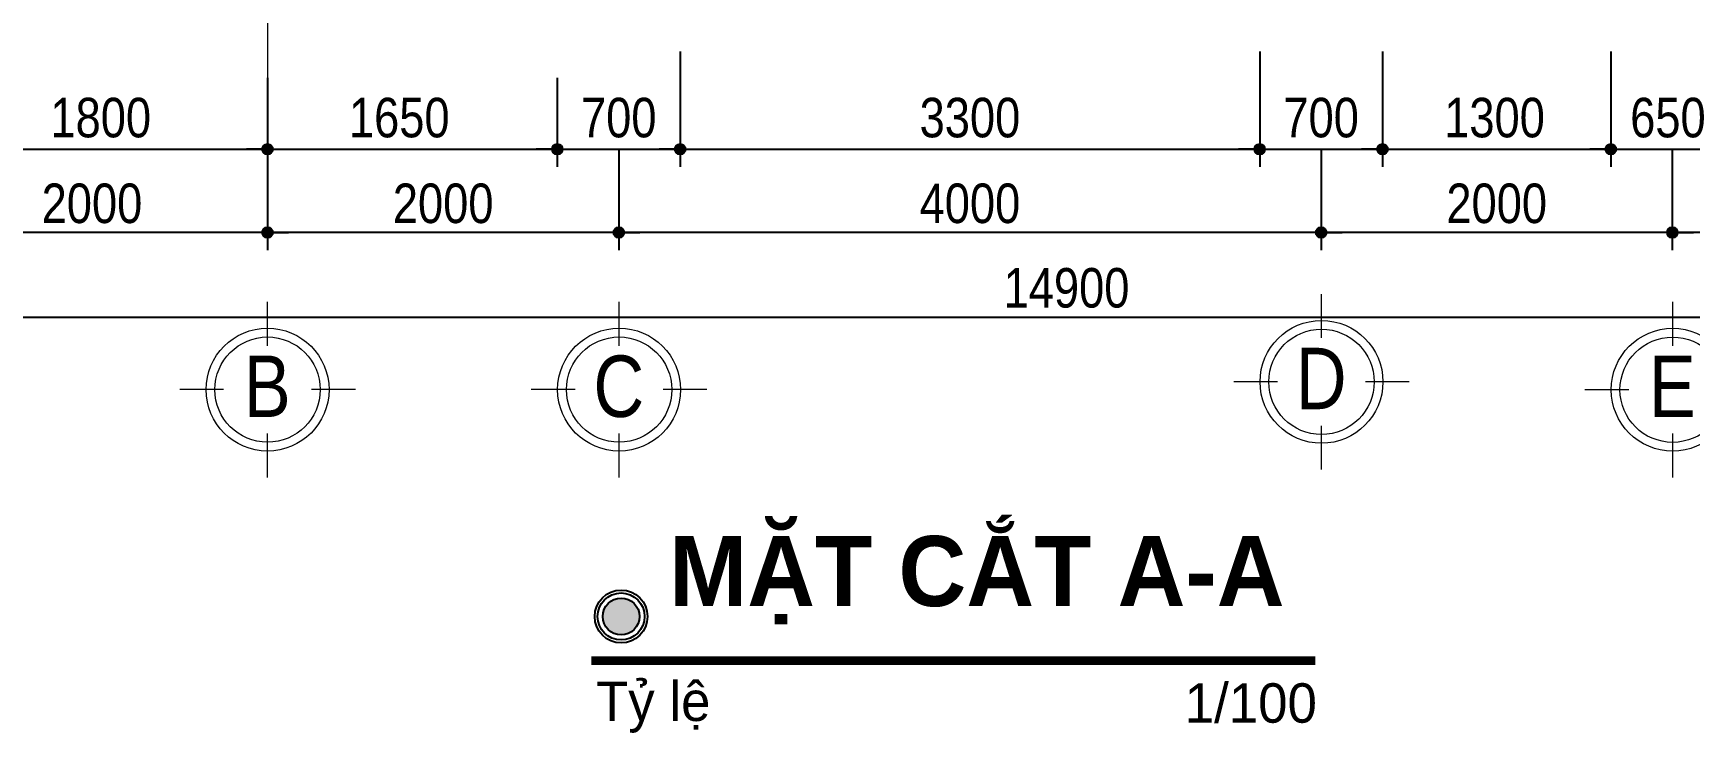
# Model space of a CAD drawing. Extents: x -79995 to 347433, y -157641 to 104789.
# Drawn here: x 74394 to 83829, y -99195 to -95207 of the extents above; entities that cross this region are included whole.
import ezdxf
from ezdxf.enums import TextEntityAlignment as Align

# ---------------------------------------------------------------- set-up
doc = ezdxf.new("R2010")
doc.units = 0
doc.linetypes.add('ACAD_ISO10W100', pattern=[18, 12, -3, 0, -3])
doc.layers.get('DEFPOINTS').update_dxf_attribs({"linetype": 'CONTINUOUS'})
for name, color, linetype in [('DIM', 1, 'CONTINUOUS'), ('TAGS', 60, 'CONTINUOUS'), ('TEXT', 7, 'CONTINUOUS')]:
    doc.layers.add(name, color=color, linetype=linetype)
doc.layers.add('TEN TRUC', color=3, linetype='CONTINUOUS', lineweight=18)
doc.layers.add('TRUC', color=24, linetype='CONTINUOUS', lineweight=0)
doc.styles.add('HEL-CONDENSE', font='')
doc.styles.add('SWISS-CONDENSE', font='')
doc.styles.add('VNI-HELVE-CONDENSEN', font='')
doc.styles.get('HEL-CONDENSE').set_extended_font_data('VNI-Helve-Condense')
doc.styles.get('SWISS-CONDENSE').set_extended_font_data('VNI-Swiss-Condense')
doc.styles.get('VNI-HELVE-CONDENSEN').set_extended_font_data('VNI-Helve-Condense')
doc.dimstyles.new('D100', dxfattribs={"dimtxt": 225, "dimasz": 1.2, "dimexe": 100, "dimexo": 0, "dimgap": 50, "dimtad": 1, "dimdec": 0, "dimzin": 13, "dimdsep": 46, "dimtxsty": 'HEL-CONDENSE', "dimblk": 'D50', "dimcen": 0, "dimclrd": 1, "dimclre": 1, "dimclrt": 7, "dimadec": 0, "dimazin": 0, "dimtfac": 1, "dimtdec": 0, "dimtmove": 0, "dimatfit": 3, "dimldrblk": 'D50', "dimfxl": 1, "dimtolj": 1, "dimtzin": 13, "dimarcsym": 0})

# ---------------------------------------------------------------- blocks, each defined once
blk = doc.blocks.new('D50')
at = {"layer": 'DIM'}
blk.add_hatch(color=256, dxfattribs=at).paths.add_polyline_path([(25, 0, 1), (-25, 0, 1)])
blk.add_line((25, 0), (100, 0), dxfattribs=at)
blk.add_circle((0, 0), 25, dxfattribs=at)
blk = doc.blocks.new('*D1026')
at = {"layer": 'DEFPOINTS', "color": 0, "transparency": 16777216}
for p in [(83728.8, -95869), (87728.8, -95869), (83728.8, -96343.7)]:
    blk.add_point(p, dxfattribs=at)
at = {"layer": 'DIM', "color": 1, "lineweight": -2, "transparency": 16777216}
for p, q in [((83728.8, -95869), (83728.8, -96443.7)), ((87728.8, -95869), (87728.8, -96443.7)), ((87727.6, -96343.7), (83730, -96343.7))]:
    blk.add_line(p, q, dxfattribs=at)
at = {"layer": 'DIM', "color": 1, "lineweight": -2, "transparency": 16777216, "xscale": 1.199999999999999, "yscale": 1.199999999999999, "zscale": 1.199999999999999}
for p, rotation in [((83728.8, -96343.7), 179.9999999999992), ((87728.8, -96343.7), 359.9999999999992)]:
    blk.add_blockref('D50', p, dxfattribs=dict(at, rotation=rotation))
at = {"layer": 'DIM', "color": 7, "transparency": 16777216, "insert": (85728.8, -96178.8), "char_height": 225, "attachment_point": 5, "style": 'HEL-CONDENSE'}
blk.add_mtext('\\A1;4000', dxfattribs=at)
blk = doc.blocks.new('*D1027')
at = {"layer": 'DEFPOINTS', "color": 0, "transparency": 16777216}
for p in [(81728.8, -95869), (83728.8, -95869), (81728.8, -96343.7)]:
    blk.add_point(p, dxfattribs=at)
at = {"layer": 'DIM', "color": 1, "lineweight": -2, "transparency": 16777216}
for p, q in [((81728.8, -95869), (81728.8, -96443.7)), ((83728.8, -95869), (83728.8, -96443.7)), ((83727.6, -96343.7), (81730, -96343.7))]:
    blk.add_line(p, q, dxfattribs=at)
at = {"layer": 'DIM', "color": 1, "lineweight": -2, "transparency": 16777216, "xscale": 1.199999999999999, "yscale": 1.199999999999999, "zscale": 1.199999999999999, "rotation": 180}
blk.add_blockref('D50', (81728.8, -96343.7), dxfattribs=at)
at = {"layer": 'DIM', "color": 1, "lineweight": -2, "transparency": 16777216, "xscale": 1.199999999999999, "yscale": 1.199999999999999, "zscale": 1.199999999999999}
blk.add_blockref('D50', (83728.8, -96343.7), dxfattribs=at)
at = {"layer": 'DIM', "color": 7, "transparency": 16777216, "insert": (82728.8, -96178.8), "char_height": 225, "attachment_point": 5, "style": 'HEL-CONDENSE'}
blk.add_mtext('\\A1;2000', dxfattribs=at)
blk = doc.blocks.new('*D1028')
at = {"layer": 'DEFPOINTS', "color": 0, "transparency": 16777216}
for p in [(77728.8, -95869), (81728.8, -95869), (77728.8, -96343.7)]:
    blk.add_point(p, dxfattribs=at)
at = {"layer": 'DIM', "color": 1, "lineweight": -2, "transparency": 16777216}
for p, q in [((77728.8, -95869), (77728.8, -96443.7)), ((81728.8, -95869), (81728.8, -96443.7)), ((81727.6, -96343.7), (77730, -96343.7))]:
    blk.add_line(p, q, dxfattribs=at)
at = {"layer": 'DIM', "color": 1, "lineweight": -2, "transparency": 16777216, "xscale": 1.199999999999999, "yscale": 1.199999999999999, "zscale": 1.199999999999999, "rotation": 180}
blk.add_blockref('D50', (77728.8, -96343.7), dxfattribs=at)
at = {"layer": 'DIM', "color": 1, "lineweight": -2, "transparency": 16777216, "xscale": 1.199999999999999, "yscale": 1.199999999999999, "zscale": 1.199999999999999}
blk.add_blockref('D50', (81728.8, -96343.7), dxfattribs=at)
at = {"layer": 'DIM', "color": 7, "transparency": 16777216, "insert": (79728.8, -96178.8), "char_height": 225, "attachment_point": 5, "style": 'HEL-CONDENSE'}
blk.add_mtext('\\A1;4000', dxfattribs=at)
blk = doc.blocks.new('*D1029')
at = {"layer": 'DEFPOINTS', "color": 0, "transparency": 16777216}
for p in [(75728.8, -95869), (77728.8, -95869), (75728.8, -96343.7)]:
    blk.add_point(p, dxfattribs=at)
at = {"layer": 'DIM', "color": 1, "lineweight": -2, "transparency": 16777216}
for p, q in [((75728.8, -95869), (75728.8, -96443.7)), ((77728.8, -95869), (77728.8, -96443.7)), ((77727.6, -96343.7), (75730, -96343.7))]:
    blk.add_line(p, q, dxfattribs=at)
at = {"layer": 'DIM', "color": 1, "lineweight": -2, "transparency": 16777216, "xscale": 1.199999999999999, "yscale": 1.199999999999999, "zscale": 1.199999999999999, "rotation": 180}
blk.add_blockref('D50', (75728.8, -96343.7), dxfattribs=at)
at = {"layer": 'DIM', "color": 1, "lineweight": -2, "transparency": 16777216, "xscale": 1.199999999999999, "yscale": 1.199999999999999, "zscale": 1.199999999999999}
blk.add_blockref('D50', (77728.8, -96343.7), dxfattribs=at)
at = {"layer": 'DIM', "color": 7, "transparency": 16777216, "insert": (76728.8, -96178.8), "char_height": 225, "attachment_point": 5, "style": 'HEL-CONDENSE'}
blk.add_mtext('\\A1;2000', dxfattribs=at)
blk = doc.blocks.new('*D1030')
at = {"layer": 'DEFPOINTS', "color": 0, "transparency": 16777216}
for p in [(72828.8, -95869), (87728.8, -95869), (87728.8, -96825.3)]:
    blk.add_point(p, dxfattribs=at)
at = {"layer": 'DIM', "color": 1, "lineweight": -2, "transparency": 16777216}
for p, q in [((72828.8, -95869), (72828.8, -96925.3)), ((87728.8, -95869), (87728.8, -96925.3)), ((72830, -96825.3), (87727.6, -96825.3))]:
    blk.add_line(p, q, dxfattribs=at)
at = {"layer": 'DIM', "color": 1, "lineweight": -2, "transparency": 16777216, "xscale": 1.199999999999999, "yscale": 1.199999999999999, "zscale": 1.199999999999999, "rotation": 180}
blk.add_blockref('D50', (72828.8, -96825.3), dxfattribs=at)
at = {"layer": 'DIM', "color": 1, "lineweight": -2, "transparency": 16777216, "xscale": 1.199999999999999, "yscale": 1.199999999999999, "zscale": 1.199999999999999}
blk.add_blockref('D50', (87728.8, -96825.3), dxfattribs=at)
at = {"layer": 'DIM', "color": 7, "transparency": 16777216, "insert": (80278.8, -96660.4), "char_height": 225, "attachment_point": 5, "style": 'HEL-CONDENSE'}
blk.add_mtext('\\A1;14900', dxfattribs=at)
blk = doc.blocks.new('A$C206177D3')
at = {"layer": 'TEN TRUC', "ltscale": 1000}
for p, q in [((-36.6, 240.1), (-36.6, 490.1)), ((-286.6, -9.9), (-536.6, -9.9)), ((463.4, -9.9), (213.4, -9.9)), ((-36.6, -509.9), (-36.6, -259.9))]:
    blk.add_line(p, q, dxfattribs=at)
blk.add_circle((-36.6, -9.9), 350, dxfattribs=at)
at = {"layer": 'TEN TRUC', "color": 254, "ltscale": 1000}
blk.add_circle((-36.6, -9.9), 300, dxfattribs=at)
blk = doc.blocks.new('*D1031')
at = {"layer": 'DEFPOINTS', "color": 0, "transparency": 16777216}
for p in [(73728.8, -95869), (75728.8, -95869), (73728.8, -96343.7)]:
    blk.add_point(p, dxfattribs=at)
at = {"layer": 'DIM', "color": 1, "lineweight": -2, "transparency": 16777216}
for p, q in [((73728.8, -95869), (73728.8, -96443.7)), ((75728.8, -95869), (75728.8, -96443.7)), ((75727.6, -96343.7), (73730, -96343.7))]:
    blk.add_line(p, q, dxfattribs=at)
at = {"layer": 'DIM', "color": 1, "lineweight": -2, "transparency": 16777216, "xscale": 1.199999999999999, "yscale": 1.199999999999999, "zscale": 1.199999999999999, "rotation": 180}
blk.add_blockref('D50', (73728.8, -96343.7), dxfattribs=at)
at = {"layer": 'DIM', "color": 1, "lineweight": -2, "transparency": 16777216, "xscale": 1.199999999999999, "yscale": 1.199999999999999, "zscale": 1.199999999999999}
blk.add_blockref('D50', (75728.8, -96343.7), dxfattribs=at)
at = {"layer": 'DIM', "color": 7, "transparency": 16777216, "insert": (74728.8, -96178.8), "char_height": 225, "attachment_point": 5, "style": 'HEL-CONDENSE'}
blk.add_mtext('\\A1;2000', dxfattribs=at)
blk = doc.blocks.new('*D1231')
at = {"layer": 'DEFPOINTS', "color": 0, "linetype": 'Continuous', "transparency": 16777216}
for p in [(73928.8, -95311.9), (75728.8, -95461.9), (75728.8, -95869)]:
    blk.add_point(p, dxfattribs=at)
at = {"layer": 'DIM', "color": 1, "linetype": 'Continuous', "lineweight": -2, "transparency": 16777216}
for p, q in [((73928.8, -95311.9), (73928.8, -95969)), ((75728.8, -95461.9), (75728.8, -95969)), ((73930, -95869), (75727.6, -95869))]:
    blk.add_line(p, q, dxfattribs=at)
at = {"layer": 'DIM', "color": 1, "linetype": 'Continuous', "lineweight": -2, "transparency": 16777216, "xscale": 1.199999999999999, "yscale": 1.199999999999999, "zscale": 1.199999999999999, "rotation": 180}
blk.add_blockref('D50', (73928.8, -95869), dxfattribs=at)
at = {"layer": 'DIM', "color": 1, "linetype": 'Continuous', "lineweight": -2, "transparency": 16777216, "xscale": 1.199999999999999, "yscale": 1.199999999999999, "zscale": 1.199999999999999}
blk.add_blockref('D50', (75728.8, -95869), dxfattribs=at)
at = {"layer": 'DIM', "color": 7, "linetype": 'Continuous', "transparency": 16777216, "insert": (74778.8, -95690.2), "char_height": 225, "attachment_point": 5, "style": 'HEL-CONDENSE'}
blk.add_mtext('\\A1;1800', dxfattribs=at)
blk = doc.blocks.new('*D1232')
at = {"layer": 'DEFPOINTS', "color": 0, "linetype": 'Continuous', "transparency": 16777216}
for p in [(75728.8, -95461.9), (77378.8, -95461.9), (77378.8, -95869)]:
    blk.add_point(p, dxfattribs=at)
at = {"layer": 'DIM', "color": 1, "linetype": 'Continuous', "lineweight": -2, "transparency": 16777216}
for p, q in [((75728.8, -95461.9), (75728.8, -95969)), ((77378.8, -95461.9), (77378.8, -95969)), ((75730, -95869), (77377.6, -95869))]:
    blk.add_line(p, q, dxfattribs=at)
at = {"layer": 'DIM', "color": 1, "linetype": 'Continuous', "lineweight": -2, "transparency": 16777216, "xscale": 1.199999999999999, "yscale": 1.199999999999999, "zscale": 1.199999999999999, "rotation": 180}
blk.add_blockref('D50', (75728.8, -95869), dxfattribs=at)
at = {"layer": 'DIM', "color": 1, "linetype": 'Continuous', "lineweight": -2, "transparency": 16777216, "xscale": 1.199999999999999, "yscale": 1.199999999999999, "zscale": 1.199999999999999}
blk.add_blockref('D50', (77378.8, -95869), dxfattribs=at)
at = {"layer": 'DIM', "color": 7, "linetype": 'Continuous', "transparency": 16777216, "insert": (76478.8, -95690.2), "char_height": 225, "attachment_point": 5, "style": 'HEL-CONDENSE'}
blk.add_mtext('\\A1;1650', dxfattribs=at)
blk = doc.blocks.new('*D1233')
at = {"layer": 'DEFPOINTS', "color": 0, "linetype": 'Continuous', "transparency": 16777216}
for p in [(78078.8, -95311.9), (77378.8, -95461.9), (78078.8, -95869)]:
    blk.add_point(p, dxfattribs=at)
at = {"layer": 'DIM', "color": 1, "linetype": 'Continuous', "lineweight": -2, "transparency": 16777216}
for p, q in [((78078.8, -95311.9), (78078.8, -95969)), ((77378.8, -95461.9), (77378.8, -95969)), ((77380, -95869), (78077.6, -95869))]:
    blk.add_line(p, q, dxfattribs=at)
at = {"layer": 'DIM', "color": 1, "linetype": 'Continuous', "lineweight": -2, "transparency": 16777216, "xscale": 1.199999999999999, "yscale": 1.199999999999999, "zscale": 1.199999999999999, "rotation": 180}
blk.add_blockref('D50', (77378.8, -95869), dxfattribs=at)
at = {"layer": 'DIM', "color": 1, "linetype": 'Continuous', "lineweight": -2, "transparency": 16777216, "xscale": 1.199999999999999, "yscale": 1.199999999999999, "zscale": 1.199999999999999}
blk.add_blockref('D50', (78078.8, -95869), dxfattribs=at)
at = {"layer": 'DIM', "color": 7, "linetype": 'Continuous', "transparency": 16777216, "insert": (77728.8, -95690.2), "char_height": 225, "attachment_point": 5, "style": 'HEL-CONDENSE'}
blk.add_mtext('\\A1;700', dxfattribs=at)
blk = doc.blocks.new('*D1234')
at = {"layer": 'DEFPOINTS', "color": 0, "linetype": 'Continuous', "transparency": 16777216}
for p in [(78078.8, -95311.9), (81378.8, -95311.9), (81378.8, -95869)]:
    blk.add_point(p, dxfattribs=at)
at = {"layer": 'DIM', "color": 1, "linetype": 'Continuous', "lineweight": -2, "transparency": 16777216}
for p, q in [((78078.8, -95311.9), (78078.8, -95969)), ((81378.8, -95311.9), (81378.8, -95969)), ((78080, -95869), (81377.6, -95869))]:
    blk.add_line(p, q, dxfattribs=at)
at = {"layer": 'DIM', "color": 1, "linetype": 'Continuous', "lineweight": -2, "transparency": 16777216, "xscale": 1.199999999999999, "yscale": 1.199999999999999, "zscale": 1.199999999999999, "rotation": 180}
blk.add_blockref('D50', (78078.8, -95869), dxfattribs=at)
at = {"layer": 'DIM', "color": 1, "linetype": 'Continuous', "lineweight": -2, "transparency": 16777216, "xscale": 1.199999999999999, "yscale": 1.199999999999999, "zscale": 1.199999999999999}
blk.add_blockref('D50', (81378.8, -95869), dxfattribs=at)
at = {"layer": 'DIM', "color": 7, "linetype": 'Continuous', "transparency": 16777216, "insert": (79728.8, -95690.2), "char_height": 225, "attachment_point": 5, "style": 'HEL-CONDENSE'}
blk.add_mtext('\\A1;3300', dxfattribs=at)
blk = doc.blocks.new('*D1235')
at = {"layer": 'DEFPOINTS', "color": 0, "linetype": 'Continuous', "transparency": 16777216}
for p in [(81378.8, -95311.9), (82078.8, -95311.9), (82078.8, -95869)]:
    blk.add_point(p, dxfattribs=at)
at = {"layer": 'DIM', "color": 1, "linetype": 'Continuous', "lineweight": -2, "transparency": 16777216}
for p, q in [((81378.8, -95311.9), (81378.8, -95969)), ((82078.8, -95311.9), (82078.8, -95969)), ((81380, -95869), (82077.6, -95869))]:
    blk.add_line(p, q, dxfattribs=at)
at = {"layer": 'DIM', "color": 1, "linetype": 'Continuous', "lineweight": -2, "transparency": 16777216, "xscale": 1.199999999999999, "yscale": 1.199999999999999, "zscale": 1.199999999999999, "rotation": 180}
blk.add_blockref('D50', (81378.8, -95869), dxfattribs=at)
at = {"layer": 'DIM', "color": 1, "linetype": 'Continuous', "lineweight": -2, "transparency": 16777216, "xscale": 1.199999999999999, "yscale": 1.199999999999999, "zscale": 1.199999999999999}
blk.add_blockref('D50', (82078.8, -95869), dxfattribs=at)
at = {"layer": 'DIM', "color": 7, "linetype": 'Continuous', "transparency": 16777216, "insert": (81728.8, -95690.2), "char_height": 225, "attachment_point": 5, "style": 'HEL-CONDENSE'}
blk.add_mtext('\\A1;700', dxfattribs=at)
blk = doc.blocks.new('*D1236')
at = {"layer": 'DEFPOINTS', "color": 0, "linetype": 'Continuous', "transparency": 16777216}
for p in [(82078.8, -95311.9), (83378.8, -95311.9), (83378.8, -95869)]:
    blk.add_point(p, dxfattribs=at)
at = {"layer": 'DIM', "color": 1, "linetype": 'Continuous', "lineweight": -2, "transparency": 16777216}
for p, q in [((82078.8, -95311.9), (82078.8, -95969)), ((83378.8, -95311.9), (83378.8, -95969)), ((82080, -95869), (83377.6, -95869))]:
    blk.add_line(p, q, dxfattribs=at)
at = {"layer": 'DIM', "color": 1, "linetype": 'Continuous', "lineweight": -2, "transparency": 16777216, "xscale": 1.199999999999999, "yscale": 1.199999999999999, "zscale": 1.199999999999999, "rotation": 180}
blk.add_blockref('D50', (82078.8, -95869), dxfattribs=at)
at = {"layer": 'DIM', "color": 1, "linetype": 'Continuous', "lineweight": -2, "transparency": 16777216, "xscale": 1.199999999999999, "yscale": 1.199999999999999, "zscale": 1.199999999999999}
blk.add_blockref('D50', (83378.8, -95869), dxfattribs=at)
at = {"layer": 'DIM', "color": 7, "linetype": 'Continuous', "transparency": 16777216, "insert": (82716.3, -95690.2), "char_height": 225, "attachment_point": 5, "style": 'HEL-CONDENSE'}
blk.add_mtext('\\A1;1300', dxfattribs=at)
blk = doc.blocks.new('*D1237')
at = {"layer": 'DEFPOINTS', "color": 0, "linetype": 'Continuous', "transparency": 16777216}
for p in [(83378.8, -95311.9), (84028.8, -95311.9), (84028.8, -95869)]:
    blk.add_point(p, dxfattribs=at)
at = {"layer": 'DIM', "color": 1, "linetype": 'Continuous', "lineweight": -2, "transparency": 16777216}
for p, q in [((83378.8, -95311.9), (83378.8, -95969)), ((84028.8, -95311.9), (84028.8, -95969)), ((83380, -95869), (84027.6, -95869))]:
    blk.add_line(p, q, dxfattribs=at)
at = {"layer": 'DIM', "color": 1, "linetype": 'Continuous', "lineweight": -2, "transparency": 16777216, "xscale": 1.199999999999999, "yscale": 1.199999999999999, "zscale": 1.199999999999999, "rotation": 180}
blk.add_blockref('D50', (83378.8, -95869), dxfattribs=at)
at = {"layer": 'DIM', "color": 1, "linetype": 'Continuous', "lineweight": -2, "transparency": 16777216, "xscale": 1.199999999999999, "yscale": 1.199999999999999, "zscale": 1.199999999999999}
blk.add_blockref('D50', (84028.8, -95869), dxfattribs=at)
at = {"layer": 'DIM', "color": 7, "linetype": 'Continuous', "transparency": 16777216, "insert": (83703.8, -95690.2), "char_height": 225, "attachment_point": 5, "style": 'HEL-CONDENSE'}
blk.add_mtext('\\A1;650', dxfattribs=at)

msp = doc.modelspace()

# ---------------------------------------------------------------- hatches: boundary and pattern name
at = {"layer": 'DIM', "linetype": 'ByBlock'}
msp.add_hatch(color=1, dxfattribs=at).paths.add_polyline_path([(77846.685, -98531.905, 1), (77637.645, -98531.905, 1)])

# ---------------------------------------------------------------- linework, layer by layer
at = {"layer": 'TEXT', "color": 7, "linetype": 'ByBlock', "const_width": 48.75}
msp.add_lwpolyline([(81695.611, -98783.672), (78756.38, -98783.672), (81695.611, -98783.672), (77572.177, -98783.672)], dxfattribs=at)
at = {"layer": 'TEXT', "color": 7, "linetype": 'ByBlock'}
for radius in [150.491, 133.77, 104.52]:
    msp.add_circle((77742.165, -98531.905), radius, dxfattribs=at)
at = {"layer": 'TRUC', "linetype": 'ACAD_ISO10W100', "ltscale": 0.2}
msp.add_lwpolyline([(75728.751, -81616.651), (75728.751, -96003.073)], dxfattribs=at)

# ---------------------------------------------------------------- block references
at = {"layer": 'TAGS', "ltscale": 1000}
ref = msp.add_blockref('A$C206177D3', (81767.383, -97184.915), dxfattribs=at)
ref.add_attrib('A', 'D', dxfattribs={"color": 7, "ltscale": 1000, "height": 350, "style": 'VNI-HELVE-CONDENSEN'}).set_placement((81729.079, -97350.553), align=Align.CENTER)
ref = msp.add_blockref('A$C206177D3', (75765.373, -97229.192), dxfattribs=at)
ref.add_attrib('A', 'B', dxfattribs={"color": 7, "ltscale": 1000, "height": 350, "style": 'VNI-HELVE-CONDENSEN'}).set_placement((75727.069, -97394.83), align=Align.CENTER)
ref = msp.add_blockref('A$C206177D3', (77767.419, -97229.192), dxfattribs=at)
ref.add_attrib('A', 'C', dxfattribs={"color": 7, "ltscale": 1000, "height": 350, "style": 'VNI-HELVE-CONDENSEN'}).set_placement((77729.114, -97394.83), align=Align.CENTER)
ref = msp.add_blockref('A$C206177D3', (83767.419, -97229.749), dxfattribs=at)
ref.add_attrib('A', 'E', dxfattribs={"color": 7, "ltscale": 1000, "height": 350, "style": 'VNI-HELVE-CONDENSEN'}).set_placement((83729.115, -97395.387), align=Align.CENTER)

# ---------------------------------------------------------------- texts
at = {"layer": 'TEXT', "color": 7, "insert": (78014.595, -98073.073), "char_height": 400, "attachment_point": 1, "style": 'SWISS-CONDENSE'}
msp.add_mtext('{\\fVNI-Avo|b1|i0|c0|p2;MAËT CAÉT A-A}', dxfattribs=at)
at = {"layer": 'TEXT', "color": 7, "linetype": 'ByBlock', "char_height": 225, "attachment_point": 1, "style": 'SWISS-CONDENSE'}
for s, insert in [('{\\fVNI-Avo|b0|i0|c0|p2;Tyû leä}', (77599.197, -98902.539)), ('{\\fVNI-Avo|b0|i0|c0|p2;1/100}', (80951.893, -98912.512))]:
    msp.add_mtext(s, dxfattribs=dict(at, insert=insert))

# ---------------------------------------------------------------- dimensions: what is measured, and where the dimension line sits
at = {"layer": 'DIM', "linetype": 'Continuous'}
for base, p1, p2, picture, middle in [((75728.751, -95869.022), (73928.751, -95311.851), (75728.751, -95461.851), '*D1231', (74778.751, -95855.141)), ((78078.751, -95869.022), (77378.751, -95461.851), (78078.751, -95311.851), '*D1233', (77728.751, -95855.141)), ((81378.751, -95869.022), (78078.751, -95311.851), (81378.751, -95311.851), '*D1234', (79728.751, -95855.141)), ((82078.751, -95869.022), (81378.751, -95311.851), (82078.751, -95311.851), '*D1235', (81728.751, -95855.141)), ((83378.751, -95869.022), (82078.751, -95311.851), (83378.751, -95311.851), '*D1236', (82716.251, -95855.141)), ((84028.751, -95869.022), (83378.751, -95311.851), (84028.751, -95311.851), '*D1237', (83703.751, -95855.141)), ((77378.751, -95869.022), (75728.751, -95461.851), (77378.751, -95461.851), '*D1232', (76478.751, -95855.141))]:
    dim = msp.add_linear_dim(base=base, p1=p1, p2=p2, dimstyle='D100', override={"dimtmove": 1}, dxfattribs=at)
    dim.commit()
    dim.dimension.update_dxf_attribs({"geometry": picture, "text_midpoint": middle, "dimtype": 160})
at = {"layer": 'DIM'}
for p1, p2, distance, picture, middle in [((72828.751, -95869.022), (87728.751, -95869.022), -956.254, '*D1030', (80278.751, -96660.376)), ((87728.751, -95869.022), (83728.751, -95869.022), 474.655, '*D1026', (85728.751, -96178.778))]:
    dim = msp.add_aligned_dim(p1=p1, p2=p2, distance=distance, dimstyle='D100', dxfattribs=at)
    dim.commit()
    dim.dimension.update_dxf_attribs({"geometry": picture, "text_midpoint": middle})
for base, p1, p2, picture, middle in [((73728.751, -96343.678), (75728.751, -95869.022), (73728.751, -95869.022), '*D1031', (74728.751, -96178.778)), ((75728.751, -96343.678), (77728.751, -95869.022), (75728.751, -95869.022), '*D1029', (76728.751, -96178.778)), ((77728.751, -96343.678), (81728.751, -95869.022), (77728.751, -95869.022), '*D1028', (79728.751, -96178.778)), ((81728.751, -96343.678), (83728.751, -95869.022), (81728.751, -95869.022), '*D1027', (82728.751, -96178.778))]:
    dim = msp.add_linear_dim(base=base, p1=p1, p2=p2, dimstyle='D100', override={"dimtmove": 1}, dxfattribs=at)
    dim.commit()
    dim.dimension.update_dxf_attribs({"geometry": picture, "text_midpoint": middle})

doc.saveas('drawing.dxf')
